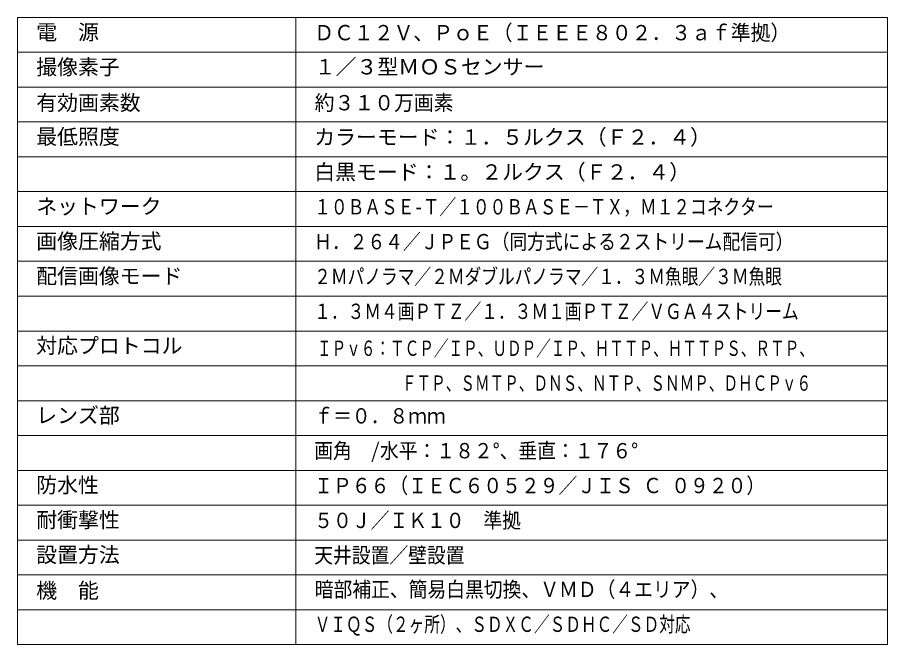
# Model space of a CAD drawing. Units: millimetres, scale not verified. Extents: x -63 to 62, y -119 to 120.
# Drawn here: x -62.9 to 62.1, y -119.4 to -29.4 of the extents above; entities that cross this region are included whole.
import ezdxf
from ezdxf.enums import TextEntityAlignment as Align

# ---------------------------------------------------------------- set-up
doc = ezdxf.new("R2010")
doc.units = ezdxf.units.MM
doc.header["$LTSCALE"] = 0.125
doc.layers.add('0-2_WAKU', color=1, linetype='Continuous', lineweight=18)
doc.layers.add('0-3_MOJI1', color=7, linetype='Continuous')
doc.styles.add('ＭＳ ゴシック', font='')
doc.styles.get('ＭＳ ゴシック').set_extended_font_data('MS Gothic')

msp = doc.modelspace()

# ---------------------------------------------------------------- linework, layer by layer
at = {"layer": '0-2_WAKU', "color": 4}
for p, q in [((-62.9472, -29.3823), (62.0528, -29.3823)), ((-62.9472, -29.3823), (62.0528, -29.3823)), ((-22.9472, -119.3823), (-22.9472, -29.3823)), ((-22.9472, -119.3823), (-22.9472, -29.3823)), ((62.0528, -119.3823), (62.0528, -29.3823)), ((62.0528, -119.3823), (62.0528, -29.3823))]:
    msp.add_line(p, q, dxfattribs=at)
at = {"layer": '0-2_WAKU'}
for p, q in [((-62.9472, -34.3823), (62.0528, -34.3823)), ((-62.9472, -34.3823), (62.0528, -34.3823)), ((-62.9472, -39.3823), (62.0528, -39.3823)), ((-62.9472, -39.3823), (62.0528, -39.3823)), ((-62.9472, -44.3823), (62.0528, -44.3823)), ((-62.9472, -44.3823), (62.0528, -44.3823)), ((-62.9472, -49.3823), (62.0528, -49.3823)), ((-62.9472, -49.3823), (62.0528, -49.3823)), ((-62.9472, -54.3823), (62.0528, -54.3823)), ((-62.9472, -54.3823), (62.0528, -54.3823)), ((-62.9472, -59.3823), (62.0528, -59.3823)), ((-62.9472, -59.3823), (62.0528, -59.3823)), ((-62.9472, -64.3823), (62.0528, -64.3823)), ((-62.9472, -64.3823), (62.0528, -64.3823)), ((-62.9472, -69.3823), (62.0528, -69.3823)), ((-62.9472, -69.3823), (62.0528, -69.3823)), ((-62.9472, -74.3823), (62.0528, -74.3823)), ((-62.9472, -74.3823), (62.0528, -74.3823)), ((-62.9472, -79.3823), (62.0528, -79.3823)), ((-62.9472, -79.3823), (62.0528, -79.3823)), ((-62.9472, -84.3823), (62.0528, -84.3823)), ((-62.9472, -84.3823), (62.0528, -84.3823)), ((-62.9472, -84.3823), (62.0528, -84.3823)), ((-62.9472, -84.3823), (62.0528, -84.3823)), ((-62.9472, -89.3823), (62.0528, -89.3823)), ((-62.9472, -89.3823), (62.0528, -89.3823)), ((-62.9472, -94.3823), (62.0528, -94.3823)), ((-62.9472, -99.3823), (62.0528, -99.3823)), ((-62.9472, -104.3823), (62.0528, -104.3823)), ((-62.9472, -104.3823), (62.0528, -104.3823)), ((-62.9472, -109.3823), (62.0528, -109.3823)), ((-62.9472, -109.3823), (62.0528, -109.3823)), ((-62.9472, -114.3823), (62.0528, -114.3823)), ((-62.9472, -114.3823), (62.0528, -114.3823))]:
    msp.add_line(p, q, dxfattribs=at)
at = {"layer": '0-2_WAKU', "color": 4}
msp.add_lwpolyline([(-62.9472, -29.3823), (-62.9472, -119.3823), (62.0528, -119.3823)], dxfattribs=at)
msp.add_lwpolyline([(-62.9472, -29.3823), (-62.9472, -119.3823), (62.0528, -119.3823)], dxfattribs=at)

# ---------------------------------------------------------------- texts
at = {"layer": '0-3_MOJI1', "style": 'ＭＳ ゴシック'}
for s, p in [('電\u3000源', (-60.2416, -33.2572)), ('電\u3000源', (-60.2416, -33.2572)), ('撮像素子', (-60.2416, -38.2537)), ('撮像素子', (-60.2416, -38.2537)), ('１／３型ＭＯＳセンサー', (-20.2416, -38.2264)), ('有効画素数', (-60.2416, -43.3823)), ('有効画素数', (-60.2416, -43.3823)), ('最低照度', (-60.2416, -48.2503)), ('最低照度', (-60.2416, -48.2503)), ('カラーモード：１．５ルクス（Ｆ２．４）', (-20.311, -48.3191)), ('カラーモード：１．５ルクス（Ｆ２．４）', (-20.311, -48.3191)), ('白黒モード：１。２ルクス（Ｆ２．４）', (-20.311, -53.3191)), ('ネットワーク', (-60.2416, -58.2503)), ('ネットワーク', (-60.2416, -58.2503)), ('画像圧縮方式', (-60.2416, -63.2503)), ('画像圧縮方式', (-60.2416, -63.2503)), ('配信画像モード', (-60.2416, -68.2503)), ('配信画像モード', (-60.2416, -68.2503)), ('対応プロトコル', (-60.2416, -78.2503)), ('レンズ部', (-60.2416, -88.2503)), ('レンズ部', (-60.2416, -88.2503)), ('防水性', (-60.2416, -98.2503)), ('耐衝撃性', (-60.2416, -103.2503)), ('設置方法', (-60.2416, -108.2503)), ('設置方法', (-60.2416, -108.2503)), ('機\u3000能', (-60.2416, -113.3823)), ('機\u3000能', (-60.2416, -113.3823))]:
    msp.add_text(s, height=2.199, dxfattribs=at).set_placement(p, align=Align.BOTTOM_LEFT)
for s, width, p in [('ＤＣ１２Ｖ、ＰｏＥ（ＩＥＥＥ８０２．３ａｆ準拠）', 0.95, (-20.311, -33.326)), ('約３１０万画素', 0.95, (-20.2416, -43.3823)), ('１０ＢＡＳＥ-Ｔ／１００ＢＡＳＥ－ＴＸ，Ｍ１２コネクター', 0.8, (-20.311, -58.3191)), ('Ｈ．２６４／ＪＰＥＧ（同方式による２ストリーム配信可）', 0.85, (-20.311, -63.3191)), ('２Ｍパノラマ／２Ｍダブルパノラマ／１．３Ｍ魚眼／３Ｍ魚眼', 0.8, (-20.311, -68.3191)), ('１．３Ｍ４画ＰＴＺ／１．３Ｍ１画ＰＴＺ／ＶＧＡ４ストリーム', 0.8, (-20.311, -73.3191)), ('ＩＰｖ６：ＴＣＰ／ＩＰ、ＵＤＰ／ＩＰ、ＨＴＴＰ、ＨＴＴＰＳ、ＲＴＰ、', 0.7, (-19.9178, -78.6169)), ('ＦＴＰ、ＳＭＴＰ、ＤＮＳ、ＮＴＰ、ＳＮＭＰ、ＤＨＣＰｖ６', 0.7, (-7.7173, -83.6169)), ('ｆ＝０．８ｍｍ', 0.9, (-20.311, -88.3191)), ('画角\u3000/水平：１８２°、垂直：１７６°', 0.9, (-20.311, -93.3191)), ('ＩＰ６６（ＩＥＣ６０５２９／ＪＩＳ Ｃ ０９２０）', 0.9, (-20.311, -98.3191)), ('５０Ｊ／ＩＫ１０\u3000準拠', 0.9, (-20.311, -103.3191)), ('天井設置／壁設置', 0.9, (-20.311, -108.3191)), ('暗部補正、簡易白黒切換、ＶＭＤ（４エリア）、', 0.9, (-20.2416, -113.2264)), ('ＶＩＱＳ（２ヶ所）、ＳＤＸＣ／ＳＤＨＣ／ＳＤ対応', 0.75, (-20.2416, -118.2264))]:
    msp.add_text(s, height=2.199, dxfattribs=dict(at, width=width)).set_placement(p, align=Align.BOTTOM_LEFT)

doc.saveas('drawing.dxf')
